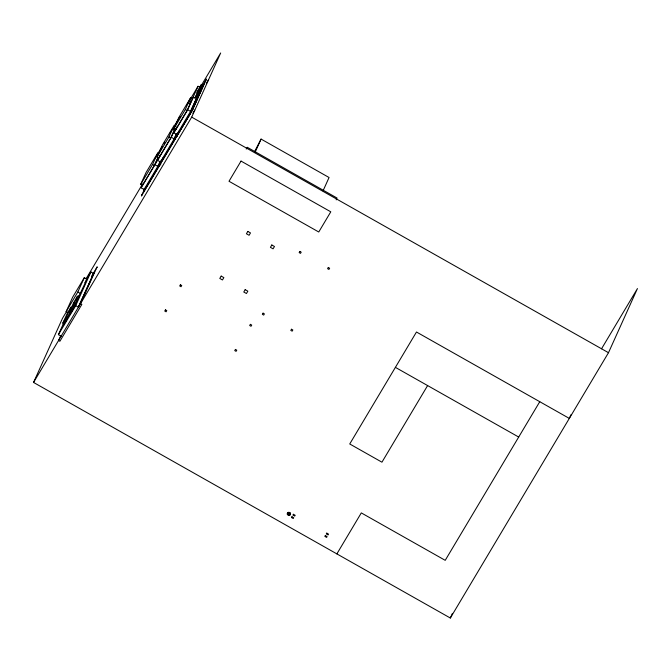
<?xml version="1.0" encoding="UTF-8"?>
<svg xmlns="http://www.w3.org/2000/svg" width="671" height="671" viewBox="0 0 671 671"><rect width="100%" height="100%" fill="white"/><g stroke="black" fill="none" stroke-linecap="round" stroke-linejoin="round"><path stroke-width="1.01" d="M178.444 132.296L176.33 136.976L191.562 111.596L203.732 84.429L191.269 111.814L187.662 109.767L193.365 97.127L195.144 98.134L201.141 84.856L202.248 85.485L190.547 111.403L176.263 135.492L176.934 135.869L179.082 131.097M601.535 348.811L637.45 288.555L608.488 352.703L450.333 618.025L33.55 382.445L62.512 318.297L66.806 311.101M67.939 312.602L66.161 311.596L72.627 297.27L84.311 277.668L86.978 279.178L78.91 296.179M60.608 336.951L61.078 336.163L58.411 334.661L63.485 323.422M66.161 311.596L77.836 291.994L84.311 277.668M69.222 314.582L64.886 322.533L62.906 323.003L66.764 316.536L71.042 307.05L67.192 313.516L62.906 323.003L63.586 324.957L65.708 320.268M73.617 302.738L69.331 312.225L70.01 314.179L74.8 306.144L79.463 295.819L77.467 296.272L73.617 302.738L75.077 303.418M64.886 322.533L66.555 318.826M78.163 298.243L71.311 311.763L69.331 312.225L73.189 305.758L77.467 296.272M63.586 324.957L70.489 312.233M70.01 314.179L72.552 308.551M71.311 311.763L72.569 308.979M60.667 335.945L58.553 340.507L59.887 341.262L81.845 304.416L80.512 303.669L96.733 267.612M75.697 305.657L90.921 271.948L93.588 273.458L78.364 307.167L75.697 305.657L58.411 334.661M140.684 184.391L146.01 172.598L157.895 152.653L152.569 164.454L140.684 184.391L142.462 185.397L154.347 165.46L158.029 157.291M144.03 189.44L141.145 187.805L143.183 183.292M157.064 156.913L162.39 145.112L174.275 125.175L168.949 136.976L157.064 156.913L158.842 157.911L170.728 137.974L174.821 128.899M158.155 157.509L154.9 164.731L158.507 166.777L161.09 161.057M145.028 188.928L144.173 190.832L143.502 190.455L144.366 188.551M142.109 194.389L141.438 195.999L192.946 109.105M144.458 189.323L141.875 194.917M158.75 157.618L157.526 160.327L160.411 161.954M145.682 187.268L143.569 191.94L175.106 139.031L177.219 134.359M158.842 157.911L160.067 155.194M173.445 129.428L178.771 117.626L190.656 97.689L192.434 98.696L187.108 110.497L175.223 130.434L173.445 129.428L185.33 109.49L190.656 97.689M157.836 166.4L159.992 161.636M141.145 187.805L171.281 137.253L174.946 129.126M160.746 161.065L159.883 162.978L160.554 163.355L163.137 157.626M176.792 134.477L173.906 132.841L175.131 130.132M175.223 130.434L176.859 126.802M161.644 160.713L159.95 164.462L160.839 164.957M176.255 134.259L174.166 138.889L143.502 190.455M174.225 138.922L176.372 134.15M192.812 97.857L198.046 86.265L199.824 87.272L194.993 97.966M176.263 135.492L177.127 133.588M177.043 134.527L174.888 139.3L171.281 137.253M190.606 111.436L202.659 84.739L203.33 85.108M203.732 84.429L191.487 111.554L176.33 136.976M192.711 109.625L206.525 79.027L202.248 86.207M194.489 110.631L194.724 110.103L192.879 113.324M208.304 80.034L206.416 83.355M33.55 382.445L191.696 117.131L220.667 52.975L200.293 87.155M254.443 151.831L261.078 139.082L329.058 177.505L323.028 190.858M255.047 152.434L261.078 139.082M336.188 199.857L337.018 198.02L247.264 147.285L246.215 149.046M450.333 618.025L452.43 613.386M570.996 414.695L569.318 418.41L416.473 332.011L349.734 443.976L381.942 462.185L427.612 385.573M154.951 158.566L155.982 156.838M157.014 155.102L162.181 146.429M163.732 143.829L164.764 142.101M169.78 133.688L170.811 131.952M171.843 130.216L172.883 128.488M174.426 125.888L178.05 119.815M179.082 118.079L180.113 116.351M187.192 104.466L198.046 86.265M190.228 102.185L191.26 100.457M189.331 103.896L191.403 100.432M192.434 98.696L193.365 97.127M196.72 92.472L198.792 89.008M199.555 87.524L201.141 84.856M86.106 278.725L141.858 185.188M86.207 279.857L90.921 271.948M173.906 132.841L187.662 109.767M201.065 87.406L202.659 84.739M84.848 282.743L86.978 279.178M76.62 300.826L79.463 295.819M92.019 275.521L97.203 266.823L96.54 268.031M91.491 276.972L94.242 272.25L78.364 307.167M336.867 553.894L361.3 512.904L445.217 560.335L539.769 401.703M73.189 305.758L74.8 306.144M68.375 316.922L66.764 316.536L67.972 317.366M185.33 109.49L187.108 110.497M191.696 117.131L608.488 352.703M168.949 136.976L170.728 137.974M152.569 164.454L154.347 165.46M395.395 367.364L518.7 437.056M77.836 291.994L80.503 293.504M241.032 161.09L229.004 181.271L318.759 231.998L330.786 211.818L241.032 161.09M165.452 309.868L164.747 311.042L166.081 311.797L166.777 310.623L165.452 309.868M180.398 284.789L179.694 285.963L181.027 286.718L181.732 285.536L180.398 284.789M221.187 276.1L219.786 278.448L222.453 279.958L223.854 277.609L221.187 276.1M247.817 231.42L246.416 233.776L249.084 235.278L250.484 232.929L247.817 231.42M245.183 289.662L243.774 292.011L246.442 293.521L247.842 291.164L245.183 289.662M271.814 244.982L270.413 247.331L273.072 248.84L274.473 246.492L271.814 244.982M235.429 349.423L234.733 350.598L236.066 351.352L236.762 350.178L235.429 349.423M250.384 324.345L249.679 325.519L251.013 326.274L251.717 325.091L250.384 324.345M263.066 313.156L262.361 314.33L263.695 315.085L264.399 313.911L263.066 313.156M299.853 251.432L299.157 252.606L300.491 253.361L301.187 252.187L299.853 251.432M291.499 329.235L290.803 330.409L292.137 331.164L292.833 329.981L291.499 329.235M328.295 267.503L327.591 268.685L328.924 269.432L329.629 268.257L328.295 267.503M291.935 516.745L291.466 517.526L293.244 518.532L293.705 517.744L291.935 516.745M293.395 514.28L292.933 515.068L294.712 516.066L295.173 515.286L293.395 514.28M325.309 535.609L324.839 536.389L326.618 537.396L327.087 536.615L325.309 535.609M326.777 533.143L326.307 533.931L328.085 534.938L328.555 534.15L326.777 533.143M288.622 513.072L288.463 514.313L289.251 514.456L289.721 513.911L288.622 513.072M287.297 514.145A1.661 1.485 24.3 0 0 290.023 515.06A1.661 1.485 24.3 0 0 289.31 512.476A1.661 1.485 24.3 0 0 287.297 514.145M287.633 513.911A1.468 1.308 24.3 0 0 290.04 514.724A1.468 1.308 24.3 0 0 289.411 512.434A1.468 1.308 24.3 0 0 287.633 513.911"/></g></svg>
